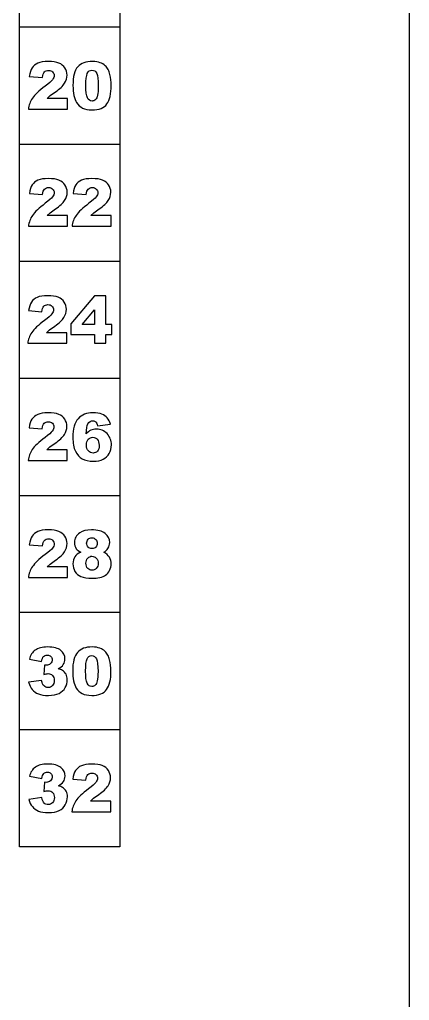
# Model space of a CAD drawing. Header units: millimetres. Extents: x 40 to 522, y -286 to 20.
# Drawn here: x 189.6 to 201.25, y -255.34 to -226.03 of the extents above; entities that cross this region are included whole.
import ezdxf

# ---------------------------------------------------------------- set-up
doc = ezdxf.new("R2010")
doc.units = ezdxf.units.MM
doc.layers.add('03___PRT_ALL_CURVES', color=7, linetype='CONTINUOUS')

# ---------------------------------------------------------------- blocks, each defined once
blk = doc.blocks.new('MOD_DIO732')
at = {"color": 7, "linetype": 'Continuous'}
blk.add_line((32.25, 6), (32.25, 124), dxfattribs=at)
at = {"layer": '03___PRT_ALL_CURVES', "color": 4, "linetype": 'Continuous'}
for p, q in [((20.6, 19.25), (20.6, 75.25)), ((23.6, 75.25), (23.6, 19.25)), ((23.6, 43.75), (20.6, 43.75)), ((20.89, 42.277), (21.28, 42.245)), ((21.421, 41.617), (21.514, 41.702)), ((21.514, 41.702), (21.671, 41.816)), ((22.028, 41.617), (21.421, 41.617)), ((22.028, 41.3), (22.028, 41.617)), ((20.861, 41.3), (22.028, 41.3)), ((20.6, 40.25), (23.6, 40.25)), ((20.893, 38.777), (21.283, 38.745)), ((22.197, 38.777), (22.587, 38.745)), ((21.424, 38.117), (21.517, 38.202)), ((22.031, 38.117), (21.424, 38.117)), ((21.517, 38.202), (21.674, 38.316)), ((22.031, 37.8), (22.031, 38.117)), ((22.728, 38.117), (22.821, 38.202)), ((23.336, 38.117), (22.728, 38.117)), ((22.821, 38.202), (22.978, 38.316)), ((23.336, 37.8), (23.336, 38.117)), ((20.864, 37.8), (22.031, 37.8)), ((22.169, 37.8), (23.336, 37.8)), ((23.6, 36.75), (20.6, 36.75)), ((22.843, 35.724), (22.135, 34.882)), ((23.182, 35.724), (22.843, 35.724)), ((23.182, 34.863), (23.182, 35.724)), ((20.87, 35.277), (21.26, 35.245)), ((22.468, 34.863), (22.843, 35.304)), ((22.843, 35.304), (22.843, 34.863)), ((21.401, 34.617), (21.494, 34.702)), ((22.009, 34.617), (21.401, 34.617)), ((21.494, 34.702), (21.651, 34.816)), ((22.009, 34.3), (22.009, 34.617)), ((22.135, 34.882), (22.135, 34.562)), ((22.843, 34.863), (22.468, 34.863)), ((23.358, 34.863), (23.182, 34.863)), ((23.358, 34.562), (23.358, 34.863)), ((20.842, 34.3), (22.009, 34.3)), ((22.135, 34.562), (22.843, 34.562)), ((22.843, 34.562), (22.843, 34.3)), ((22.843, 34.3), (23.182, 34.3)), ((23.182, 34.562), (23.358, 34.562)), ((23.182, 34.3), (23.182, 34.562)), ((23.6, 33.25), (20.6, 33.25)), ((20.884, 31.777), (21.274, 31.745)), ((22.928, 31.837), (23.315, 31.885)), ((21.415, 31.117), (21.508, 31.202)), ((22.023, 31.117), (21.415, 31.117)), ((21.508, 31.202), (21.665, 31.316)), ((22.023, 30.8), (22.023, 31.117)), ((20.856, 30.8), (22.023, 30.8)), ((20.6, 29.75), (23.6, 29.75)), ((20.89, 28.277), (21.28, 28.245)), ((21.421, 27.617), (21.514, 27.702)), ((22.028, 27.617), (21.421, 27.617)), ((21.514, 27.702), (21.671, 27.816)), ((22.028, 27.3), (22.028, 27.617)), ((20.861, 27.3), (22.028, 27.3)), ((23.6, 26.25), (20.6, 26.25)), ((20.891, 24.861), (21.259, 24.795)), ((21.343, 24.682), (21.323, 24.405)), ((21.393, 24.678), (21.343, 24.682)), ((21.259, 24.221), (20.87, 24.17)), ((23.6, 22.75), (20.6, 22.75)), ((20.894, 21.361), (21.262, 21.295)), ((21.346, 21.182), (21.326, 20.905)), ((21.396, 21.178), (21.346, 21.182)), ((22.189, 21.277), (22.578, 21.245)), ((22.813, 20.702), (22.97, 20.816)), ((21.262, 20.721), (20.873, 20.67)), ((22.72, 20.617), (22.813, 20.702)), ((23.327, 20.617), (22.72, 20.617)), ((23.327, 20.3), (23.327, 20.617)), ((22.16, 20.3), (23.327, 20.3)), ((23.6, 19.25), (20.6, 19.25))]:
    blk.add_line(p, q, dxfattribs=at)
blk.add_arc((22.774, 28.347), 1.071, 270.0061, 282.0044, dxfattribs=at)
for points in [[(20.974, 42.533), (20.933, 42.472), (20.905, 42.386), (20.89, 42.277)], [(21.146, 42.674), (21.071, 42.642), (21.014, 42.594), (20.974, 42.533)], [(21.454, 42.724), (21.323, 42.724), (21.22, 42.707), (21.146, 42.674)], [(21.773, 42.677), (21.697, 42.708), (21.591, 42.724), (21.454, 42.724)], [(21.953, 42.533), (21.909, 42.598), (21.85, 42.646), (21.773, 42.677)], [(22.019, 42.316), (22.019, 42.396), (21.997, 42.468), (21.953, 42.533)], [(22.338, 42.564), (22.242, 42.457), (22.195, 42.271), (22.195, 42.006)], [(22.776, 42.724), (22.579, 42.724), (22.433, 42.67), (22.338, 42.564)], [(23.008, 42.688), (22.947, 42.711), (22.87, 42.724), (22.776, 42.724)], [(23.156, 42.598), (23.118, 42.635), (23.068, 42.666), (23.008, 42.688)], [(23.246, 42.48), (23.224, 42.521), (23.194, 42.561), (23.156, 42.598)], [(21.28, 42.245), (21.29, 42.324), (21.311, 42.379), (21.343, 42.41)], [(21.343, 42.41), (21.374, 42.441), (21.415, 42.457), (21.465, 42.457)], [(21.465, 42.457), (21.513, 42.457), (21.552, 42.442), (21.583, 42.412)], [(21.583, 42.412), (21.615, 42.381), (21.631, 42.345), (21.631, 42.303)], [(21.631, 42.303), (21.631, 42.263), (21.615, 42.222), (21.583, 42.178)], [(21.944, 42.071), (21.993, 42.149), (22.019, 42.23), (22.019, 42.316)], [(22.58, 42.005), (22.58, 42.18), (22.595, 42.302), (22.623, 42.367)], [(22.623, 42.367), (22.652, 42.432), (22.698, 42.465), (22.763, 42.465)], [(22.763, 42.465), (22.826, 42.465), (22.873, 42.433), (22.904, 42.369)], [(22.904, 42.369), (22.936, 42.305), (22.952, 42.18), (22.952, 41.994)], [(23.299, 42.337), (23.286, 42.392), (23.268, 42.439), (23.246, 42.48)], [(23.339, 42.011), (23.339, 42.123), (23.325, 42.232), (23.299, 42.337)], [(21.365, 41.985), (21.177, 41.846), (21.05, 41.726), (20.983, 41.625)], [(21.583, 42.178), (21.551, 42.134), (21.478, 42.069), (21.365, 41.985)], [(21.671, 41.816), (21.803, 41.908), (21.894, 41.993), (21.944, 42.071)], [(22.195, 42.006), (22.195, 41.897), (22.203, 41.798), (22.222, 41.709)], [(22.627, 41.639), (22.596, 41.704), (22.58, 41.826), (22.58, 42.005)], [(22.952, 41.994), (22.952, 41.867), (22.944, 41.774), (22.931, 41.714)], [(23.21, 41.453), (23.296, 41.57), (23.339, 41.756), (23.339, 42.011)], [(22.222, 41.709), (22.241, 41.619), (22.267, 41.549), (22.301, 41.497)], [(22.765, 41.542), (22.705, 41.542), (22.659, 41.574), (22.627, 41.639)], [(22.931, 41.714), (22.917, 41.654), (22.895, 41.61), (22.867, 41.583)], [(20.983, 41.625), (20.915, 41.523), (20.875, 41.415), (20.861, 41.3)], [(22.301, 41.497), (22.347, 41.425), (22.408, 41.37), (22.48, 41.332)], [(22.48, 41.332), (22.553, 41.295), (22.647, 41.276), (22.766, 41.276)], [(22.867, 41.583), (22.838, 41.555), (22.804, 41.542), (22.765, 41.542)], [(22.766, 41.276), (22.976, 41.276), (23.124, 41.334), (23.21, 41.453)], [(20.977, 39.033), (20.936, 38.972), (20.908, 38.886), (20.893, 38.777)], [(21.149, 39.174), (21.074, 39.142), (21.017, 39.094), (20.977, 39.033)], [(21.457, 39.224), (21.326, 39.224), (21.223, 39.207), (21.149, 39.174)], [(21.776, 39.177), (21.7, 39.208), (21.594, 39.224), (21.457, 39.224)], [(21.956, 39.033), (21.912, 39.098), (21.853, 39.146), (21.776, 39.177)], [(22.022, 38.816), (22.022, 38.896), (22, 38.968), (21.956, 39.033)], [(22.281, 39.033), (22.24, 38.972), (22.213, 38.886), (22.197, 38.777)], [(22.453, 39.174), (22.379, 39.142), (22.322, 39.094), (22.281, 39.033)], [(22.762, 39.224), (22.63, 39.224), (22.528, 39.207), (22.453, 39.174)], [(23.081, 39.177), (23.004, 39.208), (22.898, 39.224), (22.762, 39.224)], [(23.26, 39.033), (23.216, 39.098), (23.157, 39.146), (23.081, 39.177)], [(23.326, 38.816), (23.326, 38.896), (23.304, 38.968), (23.26, 39.033)], [(21.283, 38.745), (21.293, 38.824), (21.314, 38.879), (21.346, 38.91)], [(21.346, 38.91), (21.377, 38.941), (21.418, 38.957), (21.468, 38.957)], [(21.468, 38.957), (21.516, 38.957), (21.555, 38.942), (21.586, 38.912)], [(21.586, 38.912), (21.618, 38.881), (21.634, 38.845), (21.634, 38.803)], [(21.634, 38.803), (21.634, 38.763), (21.618, 38.722), (21.586, 38.678)], [(21.946, 38.571), (21.996, 38.649), (22.022, 38.73), (22.022, 38.816)], [(22.587, 38.745), (22.598, 38.824), (22.619, 38.879), (22.65, 38.91)], [(22.65, 38.91), (22.682, 38.941), (22.723, 38.957), (22.772, 38.957)], [(22.772, 38.957), (22.82, 38.957), (22.859, 38.942), (22.891, 38.912)], [(22.938, 38.803), (22.938, 38.763), (22.922, 38.722), (22.89, 38.678)], [(22.891, 38.912), (22.922, 38.881), (22.938, 38.845), (22.938, 38.803)], [(23.251, 38.571), (23.3, 38.649), (23.326, 38.73), (23.326, 38.816)], [(21.368, 38.485), (21.18, 38.346), (21.053, 38.226), (20.986, 38.125)], [(21.586, 38.678), (21.554, 38.634), (21.481, 38.569), (21.368, 38.485)], [(21.674, 38.316), (21.806, 38.408), (21.897, 38.493), (21.946, 38.571)], [(22.672, 38.485), (22.485, 38.346), (22.358, 38.226), (22.29, 38.125)], [(22.89, 38.678), (22.858, 38.634), (22.786, 38.569), (22.672, 38.485)], [(22.978, 38.316), (23.11, 38.408), (23.201, 38.493), (23.251, 38.571)], [(20.986, 38.125), (20.918, 38.023), (20.878, 37.915), (20.864, 37.8)], [(22.29, 38.125), (22.222, 38.023), (22.182, 37.915), (22.169, 37.8)], [(20.954, 35.533), (20.913, 35.472), (20.886, 35.386), (20.87, 35.277)], [(21.126, 35.674), (21.052, 35.642), (20.995, 35.594), (20.954, 35.533)], [(21.435, 35.724), (21.303, 35.724), (21.201, 35.707), (21.126, 35.674)], [(21.754, 35.677), (21.677, 35.708), (21.571, 35.724), (21.435, 35.724)], [(21.933, 35.533), (21.889, 35.598), (21.83, 35.646), (21.754, 35.677)], [(21.999, 35.316), (21.999, 35.396), (21.977, 35.468), (21.933, 35.533)], [(21.26, 35.245), (21.271, 35.324), (21.292, 35.379), (21.323, 35.41)], [(21.323, 35.41), (21.355, 35.441), (21.396, 35.457), (21.445, 35.457)], [(21.563, 35.178), (21.531, 35.134), (21.459, 35.069), (21.345, 34.985)], [(21.445, 35.457), (21.493, 35.457), (21.532, 35.442), (21.564, 35.412)], [(21.612, 35.303), (21.612, 35.263), (21.595, 35.222), (21.563, 35.178)], [(21.564, 35.412), (21.595, 35.381), (21.612, 35.345), (21.612, 35.303)], [(21.924, 35.071), (21.973, 35.149), (21.999, 35.23), (21.999, 35.316)], [(21.345, 34.985), (21.158, 34.846), (21.031, 34.726), (20.963, 34.625)], [(21.651, 34.816), (21.783, 34.908), (21.874, 34.993), (21.924, 35.071)], [(20.963, 34.625), (20.895, 34.523), (20.855, 34.415), (20.842, 34.3)], [(20.968, 32.033), (20.927, 31.972), (20.9, 31.886), (20.884, 31.777)], [(21.14, 32.174), (21.066, 32.142), (21.008, 32.094), (20.968, 32.033)], [(21.449, 32.224), (21.317, 32.224), (21.215, 32.207), (21.14, 32.174)], [(21.337, 31.91), (21.368, 31.941), (21.41, 31.957), (21.459, 31.957)], [(21.768, 32.177), (21.691, 32.208), (21.585, 32.224), (21.449, 32.224)], [(21.459, 31.957), (21.507, 31.957), (21.546, 31.942), (21.578, 31.912)], [(21.947, 32.033), (21.903, 32.098), (21.844, 32.146), (21.768, 32.177)], [(22.013, 31.816), (22.013, 31.896), (21.991, 31.968), (21.947, 32.033)], [(22.35, 32.047), (22.243, 31.93), (22.191, 31.744), (22.191, 31.492)], [(22.792, 32.224), (22.603, 32.224), (22.456, 32.165), (22.35, 32.047)], [(22.641, 31.89), (22.676, 31.953), (22.726, 31.985), (22.789, 31.985)], [(22.789, 31.985), (22.823, 31.985), (22.853, 31.974), (22.876, 31.951)], [(23.056, 32.185), (22.991, 32.211), (22.903, 32.224), (22.792, 32.224)], [(23.217, 32.072), (23.174, 32.122), (23.121, 32.159), (23.056, 32.185)], [(23.315, 31.885), (23.292, 31.959), (23.259, 32.022), (23.217, 32.072)], [(21.274, 31.745), (21.284, 31.824), (21.305, 31.879), (21.337, 31.91)], [(21.577, 31.678), (21.545, 31.634), (21.473, 31.569), (21.359, 31.485)], [(21.625, 31.803), (21.625, 31.763), (21.609, 31.722), (21.577, 31.678)], [(21.578, 31.912), (21.609, 31.881), (21.625, 31.845), (21.625, 31.803)], [(21.938, 31.571), (21.987, 31.649), (22.013, 31.73), (22.013, 31.816)], [(22.585, 31.595), (22.597, 31.745), (22.616, 31.844), (22.641, 31.89)], [(22.728, 31.7), (22.679, 31.677), (22.631, 31.642), (22.585, 31.595)], [(22.898, 31.734), (22.833, 31.734), (22.777, 31.723), (22.728, 31.7)], [(22.876, 31.951), (22.9, 31.929), (22.917, 31.891), (22.928, 31.837)], [(23.214, 31.6), (23.129, 31.689), (23.023, 31.734), (22.898, 31.734)], [(21.359, 31.485), (21.172, 31.346), (21.045, 31.226), (20.977, 31.125)], [(21.665, 31.316), (21.797, 31.408), (21.888, 31.493), (21.938, 31.571)], [(22.191, 31.492), (22.191, 31.32), (22.216, 31.181), (22.266, 31.076)], [(22.598, 31.261), (22.598, 31.336), (22.617, 31.393), (22.653, 31.433)], [(22.653, 31.433), (22.689, 31.473), (22.735, 31.493), (22.789, 31.493)], [(22.789, 31.493), (22.842, 31.493), (22.886, 31.472), (22.922, 31.431)], [(22.922, 31.431), (22.958, 31.389), (22.976, 31.329), (22.976, 31.251)], [(23.344, 31.261), (23.344, 31.398), (23.3, 31.511), (23.214, 31.6)], [(20.977, 31.125), (20.909, 31.023), (20.869, 30.915), (20.856, 30.8)], [(22.266, 31.076), (22.317, 30.971), (22.385, 30.895), (22.469, 30.848)], [(22.656, 31.083), (22.618, 31.126), (22.598, 31.185), (22.598, 31.261)], [(22.796, 31.019), (22.741, 31.019), (22.694, 31.04), (22.656, 31.083)], [(22.924, 31.077), (22.89, 31.038), (22.847, 31.019), (22.796, 31.019)], [(22.976, 31.251), (22.976, 31.173), (22.959, 31.115), (22.924, 31.077)], [(23.278, 31.008), (23.322, 31.085), (23.344, 31.169), (23.344, 31.261)], [(22.469, 30.848), (22.554, 30.8), (22.666, 30.776), (22.807, 30.776)], [(22.807, 30.776), (22.923, 30.776), (23.02, 30.796), (23.097, 30.835)], [(23.097, 30.835), (23.174, 30.874), (23.235, 30.932), (23.278, 31.008)], [(20.974, 28.533), (20.933, 28.472), (20.905, 28.386), (20.89, 28.277)], [(21.146, 28.674), (21.071, 28.642), (21.014, 28.594), (20.974, 28.533)], [(21.454, 28.724), (21.323, 28.724), (21.22, 28.707), (21.146, 28.674)], [(21.343, 28.41), (21.374, 28.441), (21.415, 28.457), (21.465, 28.457)], [(21.773, 28.677), (21.697, 28.708), (21.591, 28.724), (21.454, 28.724)], [(21.465, 28.457), (21.513, 28.457), (21.552, 28.442), (21.583, 28.412)], [(21.953, 28.533), (21.909, 28.598), (21.85, 28.646), (21.773, 28.677)], [(22.019, 28.316), (22.019, 28.396), (21.997, 28.468), (21.953, 28.533)], [(22.403, 28.638), (22.292, 28.563), (22.238, 28.467), (22.238, 28.35)], [(22.744, 28.724), (22.602, 28.724), (22.489, 28.695), (22.403, 28.638)], [(22.603, 28.328), (22.603, 28.374), (22.618, 28.413), (22.647, 28.442)], [(22.647, 28.442), (22.677, 28.472), (22.715, 28.487), (22.763, 28.487)], [(23.158, 28.617), (23.068, 28.688), (22.931, 28.724), (22.744, 28.724)], [(22.763, 28.487), (22.809, 28.487), (22.847, 28.472), (22.877, 28.441)], [(22.877, 28.441), (22.907, 28.411), (22.922, 28.371), (22.922, 28.324)], [(23.293, 28.348), (23.293, 28.456), (23.248, 28.545), (23.158, 28.617)], [(21.28, 28.245), (21.29, 28.324), (21.311, 28.379), (21.343, 28.41)], [(21.583, 28.178), (21.551, 28.134), (21.478, 28.069), (21.365, 27.985)], [(21.583, 28.412), (21.615, 28.381), (21.631, 28.345), (21.631, 28.303)], [(21.631, 28.303), (21.631, 28.263), (21.615, 28.222), (21.583, 28.178)], [(21.944, 28.071), (21.993, 28.149), (22.019, 28.23), (22.019, 28.316)], [(22.238, 28.35), (22.238, 28.279), (22.257, 28.216), (22.295, 28.161)], [(22.295, 28.161), (22.323, 28.121), (22.367, 28.085), (22.429, 28.053)], [(22.648, 28.21), (22.618, 28.24), (22.603, 28.279), (22.603, 28.328)], [(22.769, 28.166), (22.719, 28.166), (22.679, 28.18), (22.648, 28.21)], [(22.88, 28.21), (22.851, 28.18), (22.813, 28.166), (22.769, 28.166)], [(22.922, 28.324), (22.922, 28.277), (22.908, 28.239), (22.88, 28.21)], [(23.113, 28.053), (23.171, 28.091), (23.213, 28.13), (23.239, 28.171)], [(23.239, 28.171), (23.275, 28.225), (23.293, 28.285), (23.293, 28.348)], [(21.365, 27.985), (21.177, 27.846), (21.05, 27.726), (20.983, 27.625)], [(21.671, 27.816), (21.803, 27.908), (21.894, 27.993), (21.944, 28.071)], [(22.252, 27.92), (22.214, 27.862), (22.195, 27.794), (22.195, 27.712)], [(22.429, 28.053), (22.348, 28.021), (22.29, 27.977), (22.252, 27.92)], [(22.582, 27.725), (22.582, 27.79), (22.599, 27.841), (22.636, 27.88)], [(22.636, 27.88), (22.672, 27.918), (22.714, 27.937), (22.763, 27.937)], [(22.763, 27.937), (22.811, 27.937), (22.854, 27.917), (22.891, 27.878)], [(22.891, 27.878), (22.929, 27.838), (22.948, 27.787), (22.948, 27.726)], [(23.282, 27.908), (23.245, 27.968), (23.189, 28.016), (23.113, 28.053)], [(23.339, 27.71), (23.339, 27.782), (23.32, 27.848), (23.282, 27.908)], [(20.983, 27.625), (20.915, 27.523), (20.875, 27.415), (20.861, 27.3)], [(22.195, 27.712), (22.195, 27.628), (22.215, 27.551), (22.255, 27.483)], [(22.638, 27.573), (22.6, 27.612), (22.582, 27.663), (22.582, 27.725)], [(22.768, 27.515), (22.719, 27.515), (22.676, 27.534), (22.638, 27.573)], [(22.892, 27.574), (22.855, 27.534), (22.813, 27.515), (22.768, 27.515)], [(22.948, 27.726), (22.948, 27.665), (22.929, 27.614), (22.892, 27.574)], [(23.29, 27.513), (23.322, 27.574), (23.339, 27.639), (23.339, 27.71)], [(22.255, 27.483), (22.296, 27.415), (22.356, 27.363), (22.434, 27.329)], [(22.434, 27.329), (22.513, 27.294), (22.625, 27.276), (22.774, 27.276)], [(22.997, 27.3), (23.066, 27.314), (23.125, 27.339), (23.172, 27.372)], [(23.172, 27.372), (23.218, 27.405), (23.257, 27.452), (23.29, 27.513)], [(21.436, 25.224), (21.277, 25.224), (21.154, 25.192), (21.067, 25.13)], [(21.832, 25.121), (21.75, 25.189), (21.619, 25.224), (21.436, 25.224)], [(22.768, 25.224), (22.571, 25.224), (22.425, 25.17), (22.329, 25.064)], [(23, 25.188), (22.938, 25.211), (22.861, 25.224), (22.768, 25.224)], [(21.067, 25.13), (20.98, 25.067), (20.922, 24.977), (20.891, 24.861)], [(21.259, 24.795), (21.268, 24.864), (21.288, 24.913), (21.317, 24.94)], [(21.317, 24.94), (21.346, 24.968), (21.383, 24.982), (21.429, 24.982)], [(21.429, 24.982), (21.473, 24.982), (21.508, 24.969), (21.533, 24.944)], [(21.533, 24.944), (21.559, 24.918), (21.572, 24.884), (21.572, 24.842)], [(21.955, 24.865), (21.955, 24.968), (21.914, 25.053), (21.832, 25.121)], [(22.329, 25.064), (22.234, 24.957), (22.186, 24.771), (22.186, 24.506)], [(22.615, 24.867), (22.643, 24.932), (22.689, 24.965), (22.754, 24.965)], [(22.754, 24.965), (22.817, 24.965), (22.864, 24.933), (22.895, 24.869)], [(23.148, 25.098), (23.109, 25.135), (23.06, 25.166), (23, 25.188)], [(23.237, 24.98), (23.215, 25.021), (23.186, 25.061), (23.148, 25.098)], [(23.291, 24.837), (23.277, 24.892), (23.259, 24.939), (23.237, 24.98)], [(21.52, 24.726), (21.486, 24.694), (21.444, 24.678), (21.393, 24.678)], [(21.572, 24.842), (21.572, 24.797), (21.555, 24.759), (21.52, 24.726)], [(21.755, 24.572), (21.822, 24.608), (21.872, 24.651), (21.905, 24.701)], [(21.905, 24.701), (21.938, 24.749), (21.955, 24.804), (21.955, 24.865)], [(22.572, 24.505), (22.572, 24.68), (22.586, 24.802), (22.615, 24.867)], [(22.895, 24.869), (22.927, 24.805), (22.943, 24.68), (22.943, 24.494)], [(23.33, 24.511), (23.33, 24.623), (23.317, 24.732), (23.291, 24.837)], [(21.323, 24.405), (21.376, 24.42), (21.418, 24.427), (21.449, 24.427)], [(21.449, 24.427), (21.506, 24.427), (21.551, 24.409), (21.584, 24.374)], [(21.584, 24.374), (21.618, 24.338), (21.635, 24.288), (21.635, 24.223)], [(21.879, 24.525), (21.851, 24.542), (21.809, 24.558), (21.755, 24.572)], [(21.987, 24.411), (21.962, 24.458), (21.925, 24.496), (21.879, 24.525)], [(22.026, 24.244), (22.026, 24.309), (22.013, 24.364), (21.987, 24.411)], [(22.186, 24.506), (22.186, 24.397), (22.195, 24.298), (22.214, 24.209)], [(22.619, 24.139), (22.587, 24.204), (22.572, 24.326), (22.572, 24.505)], [(22.943, 24.494), (22.943, 24.367), (22.936, 24.274), (22.922, 24.214)], [(23.201, 23.953), (23.287, 24.07), (23.33, 24.256), (23.33, 24.511)], [(20.87, 24.17), (20.895, 24.082), (20.931, 24.009), (20.979, 23.952)], [(21.329, 24.058), (21.297, 24.088), (21.274, 24.143), (21.259, 24.221)], [(21.453, 24.013), (21.403, 24.013), (21.362, 24.027), (21.329, 24.058)], [(21.582, 24.07), (21.548, 24.032), (21.504, 24.013), (21.453, 24.013)], [(21.635, 24.223), (21.635, 24.159), (21.617, 24.108), (21.582, 24.07)], [(21.962, 24.009), (22.005, 24.084), (22.026, 24.162), (22.026, 24.244)], [(22.214, 24.209), (22.233, 24.119), (22.259, 24.049), (22.292, 23.997)], [(22.756, 24.042), (22.696, 24.042), (22.65, 24.074), (22.619, 24.139)], [(22.858, 24.083), (22.83, 24.055), (22.795, 24.042), (22.756, 24.042)], [(22.922, 24.214), (22.909, 24.154), (22.887, 24.11), (22.858, 24.083)], [(20.979, 23.952), (21.027, 23.895), (21.087, 23.851), (21.16, 23.821)], [(21.16, 23.821), (21.234, 23.791), (21.334, 23.776), (21.462, 23.776)], [(21.462, 23.776), (21.592, 23.776), (21.698, 23.797), (21.778, 23.837)], [(21.778, 23.837), (21.858, 23.876), (21.92, 23.935), (21.962, 24.009)], [(22.292, 23.997), (22.339, 23.925), (22.399, 23.87), (22.471, 23.832)], [(22.471, 23.832), (22.544, 23.795), (22.639, 23.776), (22.757, 23.776)], [(22.757, 23.776), (22.967, 23.776), (23.115, 23.834), (23.201, 23.953)], [(21.439, 21.724), (21.28, 21.724), (21.156, 21.692), (21.07, 21.63)], [(21.835, 21.621), (21.753, 21.689), (21.622, 21.724), (21.439, 21.724)], [(22.753, 21.724), (22.621, 21.724), (22.519, 21.707), (22.445, 21.674)], [(23.072, 21.677), (22.996, 21.708), (22.89, 21.724), (22.753, 21.724)], [(21.07, 21.63), (20.983, 21.567), (20.924, 21.477), (20.894, 21.361)], [(21.262, 21.295), (21.271, 21.364), (21.291, 21.413), (21.32, 21.44)], [(21.32, 21.44), (21.348, 21.468), (21.386, 21.482), (21.432, 21.482)], [(21.432, 21.482), (21.475, 21.482), (21.511, 21.469), (21.536, 21.444)], [(21.536, 21.444), (21.561, 21.418), (21.575, 21.384), (21.575, 21.342)], [(21.958, 21.365), (21.958, 21.468), (21.917, 21.553), (21.835, 21.621)], [(22.273, 21.533), (22.232, 21.472), (22.204, 21.386), (22.189, 21.277)], [(22.445, 21.674), (22.37, 21.642), (22.313, 21.594), (22.273, 21.533)], [(22.578, 21.245), (22.589, 21.324), (22.61, 21.379), (22.642, 21.41)], [(22.642, 21.41), (22.673, 21.441), (22.714, 21.457), (22.764, 21.457)], [(22.764, 21.457), (22.811, 21.457), (22.851, 21.442), (22.882, 21.412)], [(22.882, 21.412), (22.914, 21.381), (22.93, 21.345), (22.93, 21.303)], [(23.252, 21.533), (23.208, 21.598), (23.149, 21.646), (23.072, 21.677)], [(23.318, 21.316), (23.318, 21.396), (23.296, 21.468), (23.252, 21.533)], [(21.523, 21.226), (21.489, 21.194), (21.447, 21.178), (21.396, 21.178)], [(21.575, 21.342), (21.575, 21.297), (21.558, 21.259), (21.523, 21.226)], [(21.758, 21.072), (21.825, 21.108), (21.875, 21.151), (21.908, 21.201)], [(21.908, 21.201), (21.941, 21.249), (21.958, 21.304), (21.958, 21.365)], [(22.882, 21.178), (22.85, 21.134), (22.777, 21.069), (22.663, 20.985)], [(22.93, 21.303), (22.93, 21.263), (22.914, 21.222), (22.882, 21.178)], [(23.242, 21.071), (23.292, 21.149), (23.318, 21.23), (23.318, 21.316)], [(21.326, 20.905), (21.379, 20.92), (21.421, 20.927), (21.452, 20.927)], [(21.452, 20.927), (21.509, 20.927), (21.554, 20.909), (21.587, 20.874)], [(21.587, 20.874), (21.621, 20.838), (21.638, 20.788), (21.638, 20.723)], [(21.882, 21.025), (21.854, 21.042), (21.812, 21.058), (21.758, 21.072)], [(21.99, 20.911), (21.964, 20.958), (21.928, 20.996), (21.882, 21.025)], [(22.029, 20.744), (22.029, 20.809), (22.016, 20.864), (21.99, 20.911)], [(22.663, 20.985), (22.476, 20.846), (22.349, 20.726), (22.281, 20.625)], [(22.97, 20.816), (23.102, 20.908), (23.192, 20.993), (23.242, 21.071)], [(20.873, 20.67), (20.898, 20.582), (20.934, 20.509), (20.982, 20.452)], [(21.332, 20.558), (21.3, 20.588), (21.277, 20.643), (21.262, 20.721)], [(21.455, 20.513), (21.406, 20.513), (21.365, 20.527), (21.332, 20.558)], [(21.585, 20.57), (21.551, 20.532), (21.507, 20.513), (21.455, 20.513)], [(21.638, 20.723), (21.638, 20.659), (21.62, 20.608), (21.585, 20.57)], [(21.965, 20.509), (22.007, 20.584), (22.029, 20.662), (22.029, 20.744)], [(22.281, 20.625), (22.214, 20.523), (22.174, 20.415), (22.16, 20.3)], [(20.982, 20.452), (21.029, 20.395), (21.09, 20.351), (21.163, 20.321)], [(21.163, 20.321), (21.237, 20.291), (21.337, 20.276), (21.465, 20.276)], [(21.465, 20.276), (21.595, 20.276), (21.701, 20.297), (21.781, 20.337)], [(21.781, 20.337), (21.861, 20.376), (21.922, 20.435), (21.965, 20.509)]]:
    blk.add_open_spline(points, degree=3, dxfattribs=at)

msp = doc.modelspace()

# ---------------------------------------------------------------- block references
msp.add_blockref('MOD_DIO732', (169, -270))

doc.saveas('drawing.dxf')
